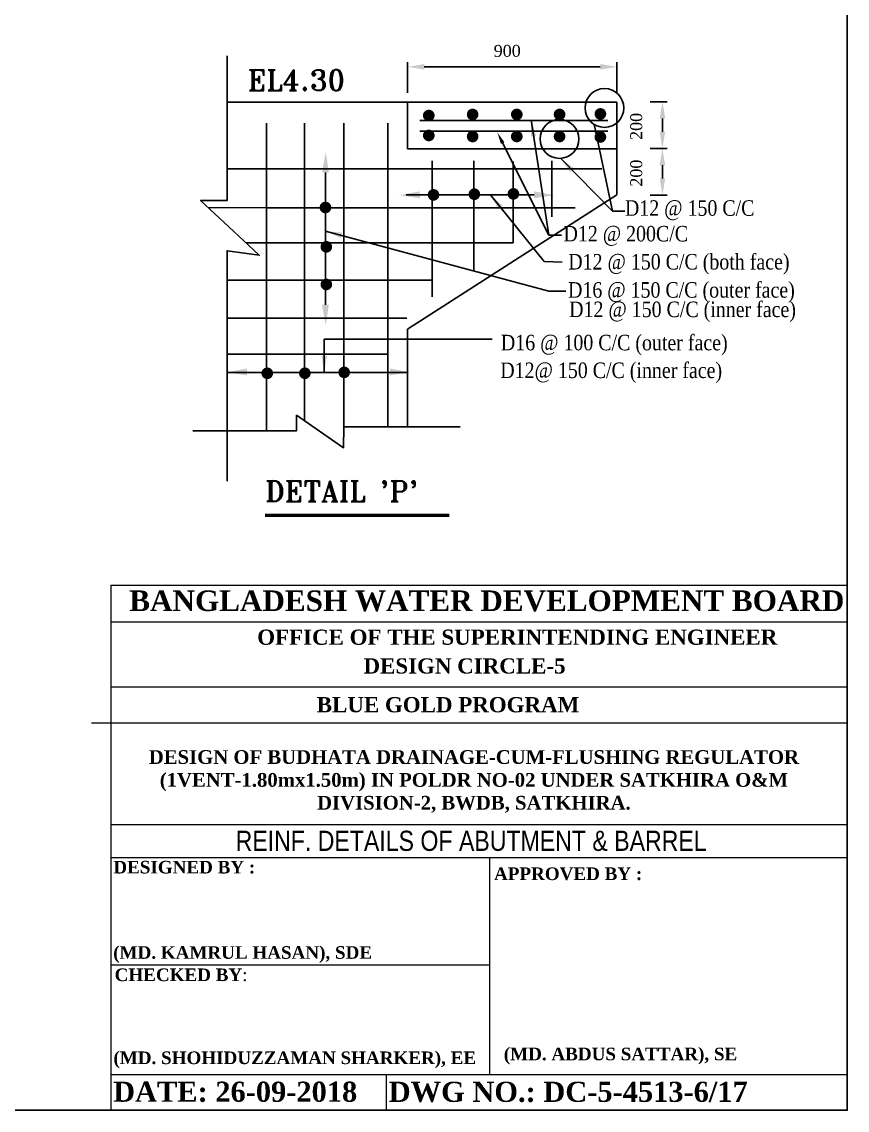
# Model space of a CAD drawing. Extents: x -298162 to 1078160, y -513173 to -216568.
# Drawn here: x 192580 to 209873, y -288827 to -266026 of the extents above; entities that cross this region are included whole.
import ezdxf

# ---------------------------------------------------------------- set-up
doc = ezdxf.new("R2010")
doc.units = 0
doc.header["$MEASUREMENT"] = 0
doc.layers.get('0').update_dxf_attribs({"linetype": 'CONTINUOUS'})
doc.layers.get('DEFPOINTS').update_dxf_attribs({"linetype": 'CONTINUOUS'})
doc.layers.add('Left Bank Profile', color=7, linetype='CONTINUOUS', lineweight=25)
doc.layers.add('LINE', color=7, linetype='CONTINUOUS')
doc.layers.add('TEXT', color=10, linetype='CONTINUOUS')
doc.styles.add('ARIAL NARROW', font='ARIALN.TTF')
doc.styles.add('BIG', font='ROMANT.SHX')
doc.styles.get("Standard").update_dxf_attribs({"font": 'times.ttf', "height": 250})
doc.dimstyles.new('3', dxfattribs={"dimtxt": 225, "dimasz": 350, "dimexe": 100, "dimexo": 25, "dimgap": 9, "dimtad": 0, "dimdec": 0, "dimzin": 0, "dimdsep": 46, "dimtxsty": 'Standard', "dimcen": 0, "dimclrt": 256, "dimadec": 0, "dimazin": 0, "dimtfac": 1, "dimtdec": 0, "dimtofl": 0, "dimtmove": 2, "dimatfit": 3, "dimfxl": 1, "dimtolj": 1, "dimtzin": 0, "dimarcsym": 0})

# ---------------------------------------------------------------- blocks, each defined once
blk = doc.blocks.new('*D602')
at = {"layer": 'DEFPOINTS', "color": 0, "lineweight": -2}
for p in [(205048, -266970), (200662, -267537), (205048, -267537)]:
    blk.add_point(p, dxfattribs=at)
at = {"layer": 'LINE', "color": 0, "lineweight": -2}
for p, q in [((200662, -267512), (200662, -266870)), ((201012, -266970), (204698, -266970)), ((205048, -267512), (205048, -266870))]:
    blk.add_line(p, q, dxfattribs=at)
for points in [[(201012, -266912), (201012, -267029), (200662, -266970)], [(204698, -266912), (204698, -267029), (205048, -266970)]]:
    blk.add_solid(points, dxfattribs=at)
at = {"layer": 'LINE', "insert": (202750, -266638), "char_height": 250, "attachment_point": 5}
blk.add_mtext('\\A1;900', dxfattribs=at)
blk = doc.blocks.new('*D603')
at = {"layer": 'DEFPOINTS', "color": 0, "lineweight": -2}
for p in [(205722, -267703), (205722, -268681), (206002, -268681)]:
    blk.add_point(p, dxfattribs=at)
at = {"layer": 'LINE', "color": 0, "lineweight": -2}
for p, q in [((205747, -267703), (206102, -267703)), ((206002, -268053), (206002, -268331)), ((205747, -268681), (206102, -268681))]:
    blk.add_line(p, q, dxfattribs=at)
for points in [[(205944, -268053), (206060, -268053), (206002, -267703)], [(205944, -268331), (206060, -268331), (206002, -268681)]]:
    blk.add_solid(points, dxfattribs=at)
at = {"layer": 'LINE', "insert": (205454, -268218), "char_height": 250, "attachment_point": 5, "rotation": 90}
blk.add_mtext('\\A1;200', dxfattribs=at)
blk = doc.blocks.new('*D604')
at = {"layer": 'DEFPOINTS', "color": 0, "lineweight": -2}
for p in [(205722, -268681), (205722, -269659), (206002, -269659)]:
    blk.add_point(p, dxfattribs=at)
at = {"layer": 'LINE', "color": 0, "lineweight": -2}
for p, q in [((205747, -268681), (206102, -268681)), ((206002, -269031), (206002, -269309)), ((205747, -269659), (206102, -269659))]:
    blk.add_line(p, q, dxfattribs=at)
for points in [[(205944, -269031), (206060, -269031), (206002, -268681)], [(205944, -269309), (206060, -269309), (206002, -269659)]]:
    blk.add_solid(points, dxfattribs=at)
at = {"layer": 'LINE', "insert": (205454, -269197), "char_height": 250, "attachment_point": 5, "rotation": 90}
blk.add_mtext('\\A1;200', dxfattribs=at)

msp = doc.modelspace()

# ---------------------------------------------------------------- linework, layer by layer
at = {"color": 0, "lineweight": 13}
for p, q in [((194448.194, -277827.897), (209873.195, -277827.897)), ((194448.194, -277827.897), (194448.194, -288827.221)), ((194448.194, -278592.978), (209873.195, -278592.978)), ((194448.194, -279957.797), (209873.195, -279957.797)), ((194040.194, -280715.024), (209873.195, -280715.024)), ((194448.194, -282840.493), (209873.195, -282840.493)), ((194448.194, -283533.727), (209873.195, -283533.727)), ((202384.119, -288075.516), (202384.119, -283533.727)), ((202384.119, -288075.516), (202384.119, -284676.99)), ((202384.119, -288075.516), (202384.119, -284676.99)), ((202384.119, -288075.516), (202384.119, -284676.99)), ((194448.194, -285778.64), (202393.261, -285778.64)), ((194448.194, -288075.516), (209675.253, -288075.516)), ((195627.409, -288075.516), (209873.195, -288075.516)), ((195627.409, -288075.516), (209675.253, -288075.516)), ((195627.409, -288075.516), (209675.253, -288075.516)), ((200215.25, -288075.516), (200215.25, -288827.221)), ((194448.194, -288827.221), (209873.195, -288827.221))]:
    msp.add_line(p, q, dxfattribs=at)
at = {"layer": 'Left Bank Profile', "color": 0}
msp.add_lwpolyline([(179170.32, -288827.221), (209873.195, -288827.221)], dxfattribs=at)
at = {"layer": 'LINE'}
for p, q in [((200661.574, -267711.415), (196882.319, -267711.415)), ((200661.574, -267711.415), (205047.724, -267711.415)), ((204860.236, -268097.613), (200916.368, -268097.613)), ((197710.38, -268148.171), (197710.38, -274592.767)), ((198499.781, -268148.171), (198499.781, -274383.355)), ((199323.703, -268148.171), (199323.703, -274513.663)), ((200251.479, -268148.171), (200251.479, -274513.663)), ((204860.236, -268318.856), (200916.368, -268318.856)), ((202617.154, -268492.624), (203620.812, -270497.959)), ((205047.724, -268686.115), (205047.724, -269654.564)), ((201178.704, -268939.409), (201178.704, -271437.483)), ((202050.752, -268939.409), (202050.752, -270872.7)), ((202873.681, -268950.27), (202873.681, -270660.017)), ((203684.714, -268939.409), (203684.714, -270115.157)), ((205047.724, -268940.898), (205047.724, -268940.898)), ((197710.38, -269107.348), (196882.319, -269107.348)), ((203684.714, -269107.348), (197710.38, -269107.348)), ((198941.058, -269183.799), (198941.058, -271953.09)), ((203684.714, -269107.348), (204732.01, -269107.348)), ((203311.049, -269654.564), (200634.904, -269654.564)), ((205047.724, -269654.564), (200661.574, -272465.468)), ((197710.38, -269920.845), (196482.325, -269920.184)), ((203684.714, -269920.845), (197710.38, -269920.845)), ((203684.714, -269920.845), (204173.946, -269920.845)), ((197710.38, -270660.017), (197280.192, -270660.017)), ((202050.752, -270660.017), (197710.38, -270660.017)), ((202050.752, -270660.017), (202873.681, -270660.017)), ((202050.752, -270872.7), (202050.752, -271249.537)), ((197710.38, -271437.483), (196882.319, -271437.483)), ((201178.704, -271437.483), (197710.38, -271437.483)), ((201178.704, -271437.483), (201178.704, -271787.548)), ((197710.38, -272234.834), (196882.319, -272234.834)), ((200240.125, -272234.834), (197710.38, -272234.834)), ((200240.125, -272234.834), (200649.905, -272234.834)), ((200661.574, -272465.468), (200661.574, -274513.663)), ((197710.38, -272987.206), (196882.319, -272987.206)), ((200253.34, -272987.206), (197710.38, -272987.206)), ((196890.87, -273370.417), (200649.057, -273370.417))]:
    msp.add_line(p, q, dxfattribs=at)
at = {"layer": 'LINE', "linetype": 'Continuous'}
for p, q in [((200661.574, -267711.415), (200661.574, -268686.115)), ((205047.724, -267711.415), (205047.724, -268686.115)), ((200661.574, -268686.115), (205047.724, -268686.115))]:
    msp.add_line(p, q, dxfattribs=at)
at = {"layer": 'LINE', "color": 5}
msp.add_line((203620.812, -270497.959), (203889.903, -270497.959), dxfattribs=at)
at = {"layer": 'LINE', "color": 0}
msp.add_line((179080.224, -288827.221), (209873.195, -288827.221), dxfattribs=at)
msp.add_lwpolyline([(149367.995, -288827.221), (209873.195, -288827.221), (209873.195, -246041.401), (149367.995, -246041.401)], close=True, dxfattribs=at)
at = {"layer": 'LINE'}
for points in [[(196882.319, -266742.806), (196882.319, -269773.563), (196324.203, -269773.563), (197225.774, -270609.557), (197556.65, -270916.367), (196882.319, -270823.914), (196882.319, -275652.113)], [(196163.143, -274592.767), (198335.56, -274592.767), (198335.56, -274270.052), (199323.019, -274951.338), (199323.703, -274513.663), (201764.743, -274513.663)]]:
    msp.add_lwpolyline(points, dxfattribs=at)
at = {"layer": 'LINE', "const_width": 121.838}
for points in [[(201046.018, -267989.993, -1), (201167.855, -267989.993, -1)], [(201964.577, -267967.881, -1), (202086.414, -267967.881, -1)], [(202889.775, -267967.881, -1), (203011.612, -267967.881, -1)], [(203786.2, -267967.881, -1), (203908.038, -267967.881, -1)], [(204641.306, -267956.825, -1), (204763.144, -267956.825, -1)], [(201046.018, -268407.538, 1), (201167.855, -268407.538, 1)], [(201964.577, -268429.65, 1), (202086.414, -268429.65, 1)], [(202889.775, -268429.65, 1), (203011.612, -268429.65, 1)], [(203786.2, -268429.65, 1), (203908.038, -268429.65, 1)], [(204641.306, -268440.706, 1), (204763.144, -268440.706, 1)], [(201145.248, -269653.348, 1), (201267.085, -269653.348, 1)], [(202000.144, -269638.754, 1), (202121.982, -269638.754, 1)], [(202818.507, -269631.459, 1), (202940.344, -269631.459, 1)], [(198941.823, -269977.972, 1), (198941.823, -269856.135, 1)], [(198960.319, -270802.292, 1), (198960.319, -270680.455, 1)], [(198960.319, -271589.56, 1), (198960.319, -271467.723, 1)], [(197662.354, -273389.223, 1), (197784.192, -273389.223, 1)], [(198449.622, -273389.223, 1), (198571.46, -273389.223, 1)], [(199273.942, -273370.727, 1), (199395.78, -273370.727, 1)]]:
    msp.add_lwpolyline(points, format="xyb", close=True, dxfattribs=at)
at = {"layer": 'LINE', "const_width": 64.98}
msp.add_lwpolyline([(201536.786, -276365.581), (197675.714, -276365.581)], dxfattribs=at)
at = {"layer": 'LINE'}
for centre in [(204787.103, -267832.057), (203845.054, -268481.766)]:
    msp.add_circle(centre, 406.116, dxfattribs=at)
msp.add_solid([(202617.19, -268583.436), (202689.825, -268547.083), (202544.447, -268347.353)], dxfattribs=at)
at = {"layer": 'LINE', "color": 5}
for points in [[(198868.872, -269182.399), (199013.245, -269185.2), (198949.461, -268750.681)], [(200917.908, -269578.559), (200920.708, -269722.931), (200486.189, -269659.147)], [(203312.524, -269578.559), (203309.723, -269722.931), (203744.242, -269659.147)], [(198868.872, -271954.491), (199013.245, -271951.69), (198949.461, -272386.209)], [(197297.424, -273288.89), (197300.225, -273433.263), (196865.706, -273369.479)], [(200291.777, -273288.89), (200288.976, -273433.263), (200723.495, -273369.479)]]:
    msp.add_solid(points, dxfattribs=at)

# ---------------------------------------------------------------- texts
at = {"color": 0, "lineweight": 13}
for s, insert, char_height, width, attachment_point in [('{\\fTimes New Roman|b1|i0|c0|p18;BANGLADESH WATER DEVELOPMENT BOARD}', (194832.138, -277938.469), 431.68407, 15505.95167, 1), ('{\\fTimes New Roman|b1|i0|c0|p18;OFFICE OF THE SUPERINTENDING ENGINEER}', (197512.631, -278758.712), 318.21998, 15464.60245, 1), ('{\\fTimes New Roman|b1|i0|c0|p18;DESIGN CIRCLE-5}', (199739.178, -279360.924), 318.21998, 15464.60245, 1), ('{\\fTimes New Roman|b1|i0|c0|p18;BLUE GOLD PROGRAM}', (198759.172, -280173.074), 318.21998, 11430.35833, 1), ('\\pt1724;{\\fTimes New Roman|b1|i0|c0|p18;DESIGN OF BUDHATA DRAINAGE-CUM-FLUSHING REGULATOR (1VENT-1.80mx1.50m) IN POLDR NO-02 UNDER SATKHIRA O&M DIVISION-2, BWDB, SATKHIRA.}', (202051.95, -281941.195), 287.292343, 14778.90978, 5)]:
    msp.add_mtext(s, dxfattribs=dict(at, insert=insert, char_height=char_height, width=width, attachment_point=attachment_point))
at = {"color": 0, "lineweight": 13, "attachment_point": 1}
for s, insert, char_height in [('{\\fTimes New Roman|b1|i0|c0|p18;DESIGNED BY :}', (194498.189, -283603.542), 264.29637), ('{\\fTimes New Roman|b1|i0|c0|p18;APPROVED BY :}', (202473.518, -283741.051), 264.29637), ('{\\fTimes New Roman|b1|i0|c0|p18;(MD. KAMRUL HASAN), SDE}', (194495.772, -285391.019), 264.29637), ('{\\fTimes New Roman|b1|i0|c0|p18;CHECKED BY\\fTimes New Roman|b0|i0|c0|p18;:\\fTimes New Roman|b1|i0|c0|p18;}', (194525.028, -285858.249), 264.296372), ('{\\fTimes New Roman|b1|i0|c0|p18;(MD. ABDUS SATTAR), SE}', (202678.071, -287516.594), 264.29637), ('{\\fTimes New Roman|b1|i0|c0|p18;(MD. SHOHIDUZZAMAN SHARKER), EE}', (194500.53, -287596.708), 264.29637), ('{\\fTimes New Roman|b1|i0|c0|p18;DATE: 26-09-2018}', (194493.012, -288228.739), 421.81701), ('{\\fTimes New Roman|b1|i0|c0|p18;DWG NO.: DC-5-4513-6/17}', (200267.76, -288230.397), 421.81701)]:
    msp.add_mtext(s, dxfattribs=dict(at, insert=insert, char_height=char_height))
at = {"layer": 'LINE', "style": 'BIG'}
for s, p in [('EL4.30', (197312.737, -267465.709)), ("DETAIL 'P'", (197679.525, -276078.425))]:
    msp.add_text(s, height=433.2, dxfattribs=at).set_placement(p)
at = {"layer": 'LINE', "width": 0.85}
for s, p in [('D12 @ 150 C/C', (205216.292, -270090.579)), ('D12 @ 200C/C', (203929.347, -270628.03)), ('D12 @ 150 C/C (both face)', (204028.882, -271215.773)), ('D16 @ 150 C/C (outer face)', (204023.974, -271805.473)), ('D12 @ 150 C/C (inner face)', (204047.527, -272213.099)), ('D16 @ 100 C/C (outer face)', (202616.886, -272908.762)), ('D12@ 150 C/C (inner face)', (202604.768, -273489.494))]:
    msp.add_text(s, height=324.9, dxfattribs=at).set_placement(p)
at = {"layer": 'TEXT', "color": 0, "style": 'ARIAL NARROW'}
msp.add_text('REINF. DETAILS OF ABUTMENT & BARREL', height=422.49906, dxfattribs=at).set_placement((197059.72, -283394.732))

# ---------------------------------------------------------------- dimensions: what is measured, and where the dimension line sits
at = {"layer": 'LINE'}
dim = msp.add_linear_dim(base=(205047.724, -266970.472), p1=(200661.574, -267537.074), p2=(205047.724, -267537.074), text='900', dimstyle='3', override={"dimtxt": 350, "dimclrd": 0, "dimclre": 0}, dxfattribs=at)
dim.commit()
dim.dimension.update_dxf_attribs({"geometry": '*D602', "text_midpoint": (202750.184, -266638.108), "dimtype": 160})
for base, p1, p2, picture, middle in [((206002.051, -268680.76), (205722.278, -267702.521), (205722.278, -268680.76), '*D603', (205454.063, -268218.336)), ((206002.051, -269658.998), (205722.278, -268680.76), (205722.278, -269658.998), '*D604', (205454.063, -269196.575))]:
    dim = msp.add_linear_dim(base=base, p1=p1, p2=p2, angle=90, text='200', dimstyle='3', override={"dimtxt": 350, "dimclrd": 0, "dimclre": 0}, dxfattribs=at)
    dim.commit()
    dim.dimension.update_dxf_attribs({"geometry": picture, "text_midpoint": middle, "dimtype": 160})

# ---------------------------------------------------------------- leaders
for points, override in [([(203248.745, -268082.059), (203620.812, -270497.959)], {"dimgap": 9, "dimtad": 0, "dimfxl": 0.12}), ([(204570.773, -268169.063), (204953.227, -269997.187)], {"dimgap": 9, "dimtad": 0, "dimfxl": 0.12}), ([(203865.243, -268883.669), (204953.227, -269997.187), (205215.354, -269997.187)], {"dimtxt": 350, "dimclrd": 0, "dimclre": 0}), ([(202390.784, -269646.465), (203527.11, -271045.579), (203903.329, -271060.824)], {"dimtxt": 350, "dimclrd": 0, "dimclre": 0}), ([(198941.058, -270409.746), (203624.652, -271672.119), (203980.253, -271671.82)], {"dimtxt": 350, "dimclrd": 0, "dimclre": 0}), ([(198917.489, -273370.417), (198917.489, -272675.297), (202433.064, -272675.297)], {"dimgap": 9, "dimtad": 0, "dimfxl": 0.12})]:
    msp.add_leader(points, dimstyle='3', override=override, dxfattribs=at)

doc.saveas('drawing.dxf')
